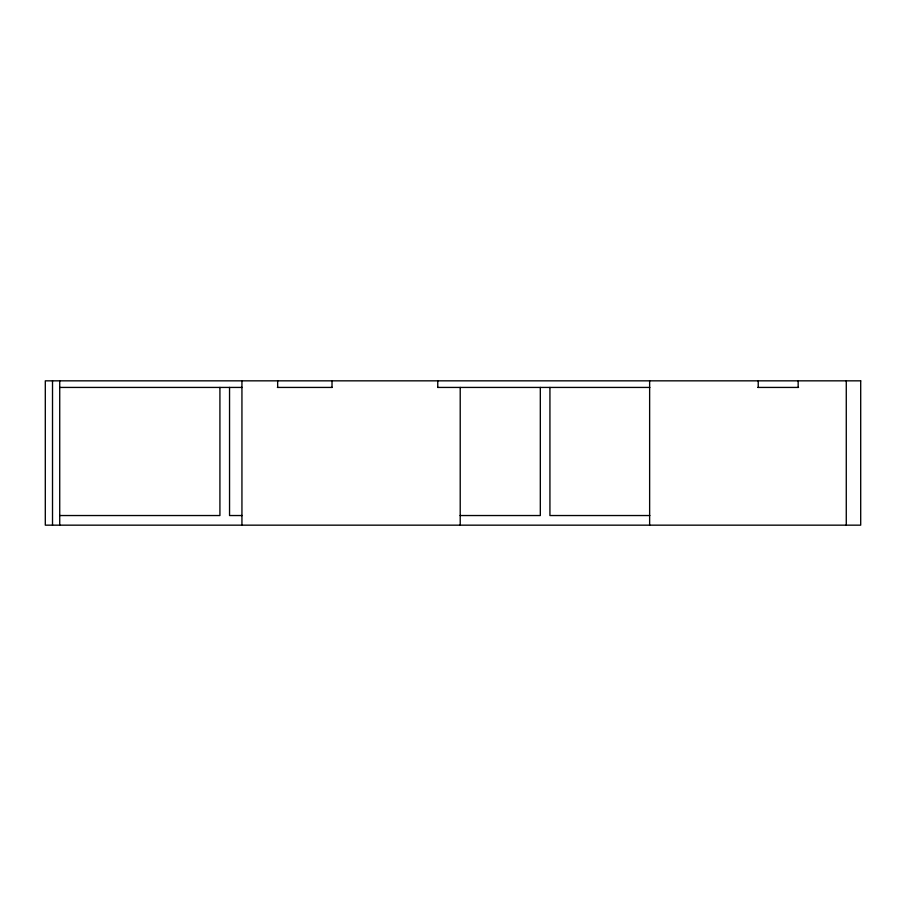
<?xml version="1.0" encoding="UTF-8"?>
<svg xmlns="http://www.w3.org/2000/svg" width="906" height="906" viewBox="0 0 906 906"><rect width="100%" height="100%" fill="white"/><g stroke="black" fill="none" stroke-linecap="round" stroke-linejoin="round"><path stroke-width="1.36" d="M59.728 387.428L242.208 387.428M277.395 387.428L332.275 387.428M437.587 387.428L649.851 387.428M757.846 387.428L798.548 387.428M59.728 515.537L219.92 515.537L219.92 387.428M242.208 515.537L229.546 515.537L229.546 387.428M460.101 515.537L540.316 515.537L540.316 387.428M649.851 515.537L549.931 515.537L549.931 387.428M846.272 380.837L846.272 525.163M798.163 380.837L798.163 387.428M758.231 380.837L758.231 387.428M649.636 380.837L649.636 525.163M460.214 387.428L460.214 525.163M437.757 380.837L437.757 387.428M332.015 380.837L332.015 387.428M277.655 380.837L277.655 387.428M241.936 380.837L241.936 525.163M59.728 380.837L59.728 525.163M52.514 380.837L52.514 525.163M860.7 380.837L45.3 380.837L45.3 525.163L860.7 525.163L860.7 380.837"/></g></svg>
